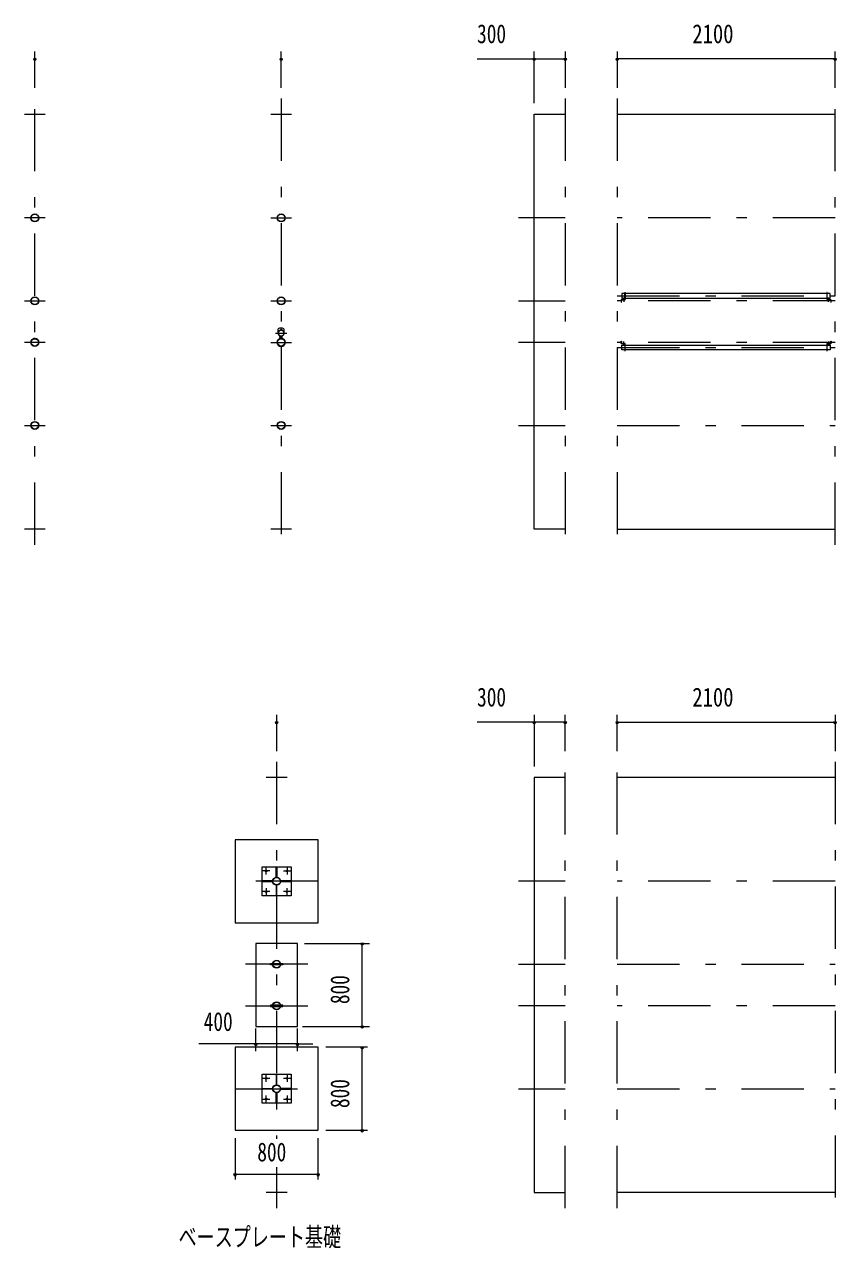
# Model space of a CAD drawing. Units: millimetres, scale not verified. Extents: x -32469 to 32469, y -14700 to 14700.
# Drawn here: x -27809 to -19984, y -11328 to 472 of the extents above; entities that cross this region are included whole.
import ezdxf
from ezdxf.enums import TextEntityAlignment as Align

# ---------------------------------------------------------------- set-up
doc = ezdxf.new("R2010")
doc.units = ezdxf.units.MM
doc.header["$LTSCALE"] = 50
doc.linetypes.add('USER3', pattern=[24, 12, -5, 2, -5])
for name, color, linetype, lineweight in [('0-2_1-0BOLD', 7, 'Continuous', 18), ('0-3_1-2CENTER', 3, 'USER3', 18), ('0-4_1-4THIN', 4, 'Continuous', 18), ('0-5_1-5DIM', 3, 'Continuous', 18)]:
    doc.layers.add(name, color=color, linetype=linetype, lineweight=lineweight)
doc.styles.add('ＭＳ ゴシック', font='')
doc.styles.get('ＭＳ ゴシック').set_extended_font_data('MS Gothic')

msp = doc.modelspace()

# ---------------------------------------------------------------- linework, layer by layer
at = {"layer": '0-2_1-0BOLD'}
for p, q in [((-27809.14, -392.46), (-27609.14, -392.46)), ((-25435.94, -392.46), (-25235.94, -392.46)), ((-22097.96, -392.46), (-19997.96, -392.46)), ((-20076.11, -2121.96), (-22019.81, -2121.96)), ((-22025.01, -2179.26), (-22054.61, -2179.26)), ((-22054.61, -2182.46), (-22025.01, -2182.46)), ((-22051.86, -2164.66), (-22023.01, -2164.66)), ((-22019.81, -2164.66), (-20076.11, -2164.66)), ((-20041.31, -2179.26), (-20070.91, -2179.26)), ((-20070.91, -2182.46), (-20041.31, -2182.46)), ((-25363.44, -2492.94), (-25363.44, -2463.13)), ((-25308.44, -2463.13), (-25308.44, -2492.94)), ((-25348.14, -2540.13), (-25347.14, -2539.13)), ((-25348.14, -2540.13), (-25348.14, -2544.13)), ((-25347.14, -2545.13), (-25348.14, -2544.13)), ((-25347.14, -2545.13), (-25347.14, -2539.13)), ((-25347.14, -2539.13), (-25346.04, -2539.13)), ((-25347.14, -2545.13), (-25346.04, -2545.13)), ((-25346.04, -2537.23), (-25345.53, -2536.36)), ((-25346.04, -2547.03), (-25346.04, -2537.23)), ((-25345.53, -2536.36), (-25341.04, -2536.36)), ((-25345.53, -2539.25), (-25341.04, -2539.25)), ((-25345.53, -2545.02), (-25341.04, -2545.02)), ((-25341.04, -2548.23), (-25341.04, -2536.03)), ((-25339.54, -2536.03), (-25341.04, -2536.03)), ((-25341.04, -2542.13), (-25339.54, -2540.63)), ((-25339.54, -2542.13), (-25341.04, -2543.63)), ((-25339.54, -2548.23), (-25341.04, -2548.23)), ((-25339.54, -2532.2), (-25339.54, -2551.97)), ((-25337.94, -2532.2), (-25337.94, -2551.97)), ((-25337.94, -2539.13), (-25333.94, -2539.13)), ((-25337.94, -2545.13), (-25333.94, -2545.13)), ((-25333.94, -2532.2), (-25333.94, -2551.97)), ((-25332.34, -2532.2), (-25332.34, -2551.97)), ((-25330.74, -2535.88), (-25332.34, -2535.88)), ((-25330.74, -2548.38), (-25332.34, -2548.38)), ((-25330.74, -2548.38), (-25330.74, -2535.88)), ((-25327.24, -2536.36), (-25330.74, -2536.36)), ((-25327.24, -2539.25), (-25330.74, -2539.25)), ((-25327.24, -2545.02), (-25330.74, -2545.02)), ((-25326.74, -2537.23), (-25327.24, -2536.36)), ((-25326.74, -2547.03), (-25326.74, -2537.23)), ((-22054.61, -2602.46), (-22025.01, -2602.46)), ((-22025.01, -2605.66), (-22054.61, -2605.66)), ((-22019.81, -2620.26), (-20076.11, -2620.26)), ((-20076.11, -2662.96), (-22019.81, -2662.96)), ((-20041.31, -2602.46), (-20070.91, -2602.46)), ((-20070.91, -2605.66), (-20041.31, -2605.66)), ((-27609.14, -4392.46), (-27809.14, -4392.46)), ((-25235.94, -4392.46), (-25435.94, -4392.46)), ((-22097.96, -4392.45), (-19997.96, -4392.45)), ((-25279.41, -6787.46), (-25479.41, -6787.46)), ((-19997.96, -6787.46), (-22097.96, -6787.46)), ((-25437.55, -7784.46), (-25437.55, -7790.46)), ((-25376.4, -7729.31), (-25382.4, -7729.31)), ((-25321.25, -7790.46), (-25321.25, -7784.46)), ((-25382.41, -7845.61), (-25376.41, -7845.61)), ((-25417.08, -8593.46), (-25439.4, -8593.46)), ((-25414.24, -8581.46), (-25344.57, -8581.46)), ((-25344.57, -8593.46), (-25414.24, -8593.46)), ((-25579.41, -8787.46), (-25579.41, -9187.46)), ((-25344.57, -8981.46), (-25414.24, -8981.46)), ((-25414.24, -8993.46), (-25344.57, -8993.46)), ((-25341.73, -8993.46), (-25319.4, -8993.46)), ((-25437.55, -9790.46), (-25437.55, -9784.46)), ((-25382.4, -9729.31), (-25376.4, -9729.31)), ((-25321.25, -9784.46), (-25321.25, -9790.46)), ((-25376.41, -9845.61), (-25382.41, -9845.61)), ((-25279.41, -10787.46), (-25479.41, -10787.46)), ((-19997.96, -10787.46), (-22097.96, -10787.46))]:
    msp.add_line(p, q, dxfattribs=at)
for points in [[(-22597.96, -4392.45), (-22897.95, -4392.45), (-22897.95, -392.46), (-22597.96, -392.46)], [(-22023.01, -2121.96), (-22051.86, -2121.96), (-22051.86, -2164.66)], [(-22023.01, -2177.26), (-22023.01, -2111.46), (-22019.81, -2111.46), (-22019.81, -2177.26)], [(-20072.91, -2177.26), (-20072.91, -2111.46), (-20076.11, -2111.46), (-20076.11, -2177.26)], [(-20072.91, -2164.66), (-20044.06, -2164.66), (-20044.06, -2121.96), (-20072.91, -2121.96)], [(-22059.81, -2184.46), (-22059.81, -2204.46), (-22056.61, -2204.46), (-22056.61, -2184.46)], [(-20039.31, -2184.46), (-20039.31, -2204.46), (-20036.11, -2204.46), (-20036.11, -2184.46)], [(-25346.04, -2547.03), (-25345.53, -2547.91), (-25341.04, -2547.91)], [(-25326.74, -2547.03), (-25327.24, -2547.91), (-25330.74, -2547.91)], [(-22059.81, -2600.46), (-22059.81, -2580.46), (-22056.61, -2580.46), (-22056.61, -2600.46)], [(-20039.31, -2600.46), (-20039.31, -2580.46), (-20036.11, -2580.46), (-20036.11, -2600.46)], [(-22023.01, -2662.96), (-22051.86, -2662.96), (-22051.86, -2620.26), (-22023.01, -2620.26)], [(-22023.01, -2607.66), (-22023.01, -2673.46), (-22019.81, -2673.46), (-22019.81, -2607.66)], [(-20076.11, -2607.66), (-20076.11, -2673.46), (-20072.91, -2673.46), (-20072.91, -2607.66)], [(-20072.91, -2620.26), (-20044.06, -2620.26), (-20044.06, -2662.96), (-20072.91, -2662.96)], [(-22597.96, -6787.46), (-22897.95, -6787.46), (-22897.95, -10787.46), (-22597.96, -10787.46)], [(-25179.4, -8787.46), (-25179.4, -8387.46), (-25579.41, -8387.46), (-25579.41, -8787.46)], [(-25439.4, -8593.46), (-25439.4, -8581.46), (-25417.08, -8581.46)], [(-25341.73, -8581.46), (-25319.4, -8581.46), (-25319.4, -8593.46), (-25341.73, -8593.46)], [(-25579.41, -9187.46), (-25179.4, -9187.46), (-25179.4, -8787.46)], [(-25417.08, -8981.46), (-25439.4, -8981.46), (-25439.4, -8993.46), (-25417.08, -8993.46)], [(-25319.4, -8993.46), (-25319.4, -8981.46), (-25341.73, -8981.46)]]:
    msp.add_lwpolyline(points, dxfattribs=at)
for points in [[(-24979.41, -8187.46), (-24979.41, -7387.46), (-25779.41, -7387.46), (-25779.41, -8187.46)], [(-25239.4, -7927.46), (-25519.4, -7927.46), (-25519.4, -7647.46), (-25239.4, -7647.46)], [(-25376.4, -7749.31), (-25382.4, -7749.31), (-25382.4, -7649.31), (-25376.4, -7649.31)], [(-25417.55, -7784.46), (-25517.55, -7784.46), (-25517.55, -7790.46), (-25417.55, -7790.46)], [(-25241.26, -7790.46), (-25241.26, -7784.46), (-25341.25, -7784.46), (-25341.25, -7790.46)], [(-25382.41, -7825.61), (-25382.41, -7925.61), (-25376.41, -7925.61), (-25376.41, -7825.61)], [(-24979.41, -10187.46), (-24979.41, -9387.46), (-25779.41, -9387.46), (-25779.41, -10187.46)], [(-25519.4, -9927.46), (-25519.4, -9647.46), (-25239.4, -9647.46), (-25239.4, -9927.46)], [(-25382.4, -9749.31), (-25376.4, -9749.31), (-25376.4, -9649.31), (-25382.4, -9649.31)], [(-25517.55, -9790.46), (-25517.55, -9784.46), (-25417.55, -9784.46), (-25417.55, -9790.46)], [(-25341.25, -9784.46), (-25341.25, -9790.46), (-25241.26, -9790.46), (-25241.26, -9784.46)], [(-25376.41, -9825.61), (-25376.41, -9925.61), (-25382.41, -9925.61), (-25382.41, -9825.61)]]:
    msp.add_lwpolyline(points, close=True, dxfattribs=at)
for centre, radius in [((-27709.14, -1392.46), 38.15), ((-27709.14, -1392.46), 35.35), ((-25335.94, -1392.46), 38.15), ((-25335.94, -1392.46), 35.35), ((-27709.14, -2192.46), 38.15), ((-27709.14, -2192.46), 35.35), ((-25335.94, -2192.46), 38.15), ((-25335.94, -2192.46), 35.35), ((-25335.94, -2471.11), 2.25), ((-27709.14, -2592.46), 38.15), ((-27709.14, -2592.46), 38.15), ((-27709.14, -2592.46), 35.35), ((-27709.14, -2592.46), 35.35), ((-27709.14, -2592.46), 35.35), ((-25335.94, -2592.46), 38.15), ((-25335.94, -2592.46), 38.15), ((-25335.94, -2592.46), 35.35), ((-25335.94, -2592.46), 35.35), ((-25335.94, -2592.46), 35.35), ((-25335.94, -2634.46), 2.25), ((-27709.14, -3392.46), 38.15), ((-27709.14, -3392.46), 35.35), ((-25335.94, -3392.46), 38.15), ((-25335.94, -3392.46), 35.35), ((-25479.4, -7687.46), 8), ((-25379.4, -7787.46), 38.15), ((-25379.4, -7787.46), 35.35), ((-25279.41, -7687.46), 8), ((-25479.4, -7887.46), 8), ((-25279.41, -7887.46), 8), ((-25379.4, -8587.46), 38.15), ((-25379.4, -8587.46), 35.35), ((-25379.4, -8987.46), 38.15), ((-25379.4, -8987.46), 35.35), ((-25479.4, -9687.46), 8), ((-25379.4, -9787.46), 38.15), ((-25379.4, -9787.46), 35.35), ((-25279.41, -9687.46), 8), ((-25479.4, -9887.46), 8), ((-25279.41, -9887.46), 8)]:
    msp.add_circle(centre, radius, dxfattribs=at)
for centre, radius, start, end in [((-22054.61, -2184.46), 5.2, 90, 180), ((-22054.61, -2184.46), 2, 90, 180), ((-22025.01, -2177.26), 2, 270, 0), ((-22025.01, -2177.26), 5.2, 270, 0), ((-20070.91, -2177.26), 5.2, 180, 270), ((-20070.91, -2177.26), 2, 180, 270), ((-20041.31, -2184.46), 5.2, 0, 90), ((-20041.31, -2184.46), 2, 0, 90), ((-25335.94, -2502.46), 29.1, 95.92893, 261.20939), ((-25335.94, -2498.63), 44.9, 52.23546, 127.76454), ((-25335.94, -2502.46), 27.5, 278.79061, 261.20939), ((-25335.94, -2519.86), 44.9, 109.58864, 127.76454), ((-25335.94, -2471.11), 3.85, 321.32902, 270), ((-25335.94, -2502.46), 29.1, 278.79061, 90), ((-25335.94, -2519.86), 44.9, 52.23546, 70.41136), ((-27709.14, -2592.46), 38.15, 43.27118, 125.40654), ((-25335.94, -2592.46), 39.75, 96.48156, 265.61812), ((-25335.94, -2592.46), 38.15, 43.27118, 125.40654), ((-25343.72, -2537.8), 2.32, 180, 218.54623), ((-25337.53, -2542.13), 8.51, 160.17088, 199.83133), ((-25343.72, -2546.46), 2.32, 141.46857, 180), ((-25340.54, -2551.97), 1, 276.48156, 0), ((-25340.54, -2532.2), 1, 0, 81.20939), ((-25340.54, -2551.97), 2.6, 276.48156, 0), ((-25340.54, -2532.2), 2.6, 0, 81.20939), ((-25335.94, -2592.46), 39.75, 270, 83.51844), ((-25331.34, -2532.2), 2.6, 98.79061, 180), ((-25331.34, -2551.97), 2.6, 180, 263.51844), ((-25331.34, -2532.2), 1, 98.79061, 180), ((-25331.34, -2551.97), 1, 180, 263.51844), ((-25329.06, -2546.46), 2.32, 0, 38.53143), ((-25329.05, -2537.8), 2.32, 321.45377, 0), ((-25335.25, -2542.13), 8.51, 340.16867, 19.82912), ((-25335.94, -2634.46), 3.85, 90, 37.92249), ((-22054.61, -2600.46), 5.2, 180, 270), ((-22054.61, -2600.46), 2, 180, 270), ((-22025.01, -2607.66), 5.2, 0, 90), ((-22025.01, -2607.66), 2, 0, 90), ((-20070.91, -2607.66), 5.2, 90, 180), ((-20070.91, -2607.66), 2, 90, 180), ((-20041.31, -2600.46), 2, 270, 0), ((-20041.31, -2600.46), 5.2, 270, 0)]:
    msp.add_arc(centre, radius, start, end, dxfattribs=at)
at = {"layer": '0-3_1-2CENTER'}
for p, q in [((-27709.14, -4542.46), (-27709.14, -242.46)), ((-25335.94, -242.46), (-25335.94, -4542.46)), ((-22597.96, -242.46), (-22597.96, -4542.46)), ((-22097.96, -242.46), (-22097.96, -4542.46)), ((-19997.96, -4542.46), (-19997.96, -242.46)), ((-27609.14, -1392.46), (-27809.14, -1392.46)), ((-25435.94, -1392.46), (-25235.94, -1392.46)), ((-22597.96, -1392.46), (-23047.95, -1392.46)), ((-19997.96, -1392.46), (-22097.96, -1392.46)), ((-27809.14, -2192.46), (-27609.14, -2192.46)), ((-25435.94, -2192.46), (-25235.94, -2192.46)), ((-23047.96, -2192.46), (-22597.96, -2192.46)), ((-22097.96, -2143.31), (-19997.96, -2143.31)), ((-19997.96, -2192.46), (-22097.96, -2192.46)), ((-22034.81, -2159.66), (-22034.81, -2201.46)), ((-20061.11, -2201.46), (-20061.11, -2159.66)), ((-25329.09, -2471.11), (-25342.79, -2471.11)), ((-27609.14, -2592.46), (-27809.14, -2592.46)), ((-25435.94, -2592.46), (-25235.94, -2592.46)), ((-25390.94, -2502.46), (-25280.94, -2502.46)), ((-25323.74, -2542.13), (-25351.14, -2542.13)), ((-22597.96, -2592.46), (-23047.96, -2592.46)), ((-19997.96, -2592.46), (-22097.96, -2592.46)), ((-22034.81, -2625.26), (-22034.81, -2583.46)), ((-20061.11, -2583.46), (-20061.11, -2625.26)), ((-25329.09, -2634.46), (-25342.79, -2634.46)), ((-22097.96, -2641.61), (-19997.96, -2641.61)), ((-27809.14, -3392.46), (-27609.14, -3392.46)), ((-25435.94, -3392.46), (-25235.94, -3392.46)), ((-23047.95, -3392.46), (-22597.96, -3392.46)), ((-22097.96, -3392.46), (-19997.96, -3392.46)), ((-25379.4, -6637.46), (-25379.4, -10269.59)), ((-22597.96, -10937.46), (-22597.96, -6637.46)), ((-22097.96, -10937.46), (-22097.96, -6637.46)), ((-19997.96, -6637.46), (-19997.96, -10937.46)), ((-25479.4, -7721.61), (-25479.4, -7653.31)), ((-25279.41, -7653.31), (-25279.41, -7721.61)), ((-24979.41, -7787.46), (-25779.4, -7787.46)), ((-25445.26, -7687.46), (-25513.55, -7687.46)), ((-25313.55, -7687.46), (-25245.26, -7687.46)), ((-22597.96, -7787.46), (-23047.95, -7787.46)), ((-19997.96, -7787.46), (-22097.96, -7787.46)), ((-25445.26, -7887.46), (-25513.55, -7887.46)), ((-25479.4, -7853.31), (-25479.4, -7921.6)), ((-25245.26, -7887.46), (-25313.55, -7887.46)), ((-25279.41, -7921.6), (-25279.41, -7853.31)), ((-25079.41, -8587.46), (-25679.4, -8587.46)), ((-23047.95, -8587.46), (-22597.96, -8587.46)), ((-22097.96, -8587.46), (-19997.96, -8587.46)), ((-25679.4, -8987.46), (-25079.41, -8987.46)), ((-22597.96, -8987.46), (-23047.95, -8987.46)), ((-19997.96, -8987.46), (-22097.96, -8987.46)), ((-25479.4, -9721.6), (-25479.4, -9653.32)), ((-25279.41, -9653.32), (-25279.41, -9721.6)), ((-25779.4, -9787.46), (-24979.41, -9787.46)), ((-25445.26, -9687.46), (-25513.55, -9687.46)), ((-25245.26, -9687.46), (-25313.55, -9687.46)), ((-23047.95, -9787.46), (-22597.96, -9787.46)), ((-22097.96, -9787.46), (-19997.96, -9787.46)), ((-25513.55, -9887.46), (-25445.26, -9887.46)), ((-25479.4, -9921.6), (-25479.4, -9853.32)), ((-25313.55, -9887.46), (-25245.26, -9887.46)), ((-25279.41, -9853.32), (-25279.41, -9921.6)), ((-25379.4, -10542.46), (-25379.4, -10937.46))]:
    msp.add_line(p, q, dxfattribs=at)
at = {"layer": '0-4_1-4THIN'}
for p, q in [((-25346.04, -2539.93), (-25347.94, -2539.93)), ((-25346.04, -2544.33), (-25347.94, -2544.33)), ((-25333.94, -2539.93), (-25337.94, -2539.93)), ((-25333.94, -2544.33), (-25337.94, -2544.33)), ((-25335.94, -2541.45), (-25335.94, -2548.95)), ((-25335.94, -2541.45), (-25335.94, -2548.95))]:
    msp.add_line(p, q, dxfattribs=at)
at = {"layer": '0-5_1-5DIM'}
for p, q in [((-27695.14, 142.54), (-27723.14, 142.54)), ((-27709.14, -137.46), (-27709.14, 212.54)), ((-25321.94, 142.54), (-25349.94, 142.54)), ((-25335.94, -137.46), (-25335.94, 212.54)), ((-23447.46, 142.54), (-22597.96, 142.54)), ((-22883.96, 142.54), (-22911.96, 142.54)), ((-22897.96, -287.46), (-22897.96, 212.55)), ((-22583.96, 142.54), (-22611.96, 142.54)), ((-22597.96, 212.55), (-22597.96, -137.46)), ((-22083.96, 142.54), (-22111.96, 142.54)), ((-22097.96, 212.55), (-22097.96, -137.46)), ((-19997.96, 142.54), (-22097.96, 142.54)), ((-19983.95, 142.54), (-20011.95, 142.54)), ((-19997.96, -137.46), (-19997.96, 212.55)), ((-25365.4, -6252.46), (-25393.4, -6252.46)), ((-25379.4, -6182.46), (-25379.4, -6532.46)), ((-22597.96, -6252.46), (-23447.46, -6252.46)), ((-22883.96, -6252.46), (-22911.96, -6252.46)), ((-22897.96, -6182.46), (-22897.96, -6682.46)), ((-22583.96, -6252.46), (-22611.96, -6252.46)), ((-22597.96, -6532.46), (-22597.96, -6182.46)), ((-22083.96, -6252.46), (-22111.96, -6252.46)), ((-22097.96, -6532.46), (-22097.96, -6182.46)), ((-22097.96, -6252.46), (-19997.96, -6252.46)), ((-19983.95, -6252.46), (-20011.95, -6252.46)), ((-19997.96, -6182.46), (-19997.96, -6532.46)), ((-25109.4, -8387.46), (-24484.41, -8387.46)), ((-24540.41, -8387.46), (-24568.41, -8387.46)), ((-24554.41, -9187.46), (-24554.41, -8387.46)), ((-25129.41, -9187.46), (-24484.41, -9187.46)), ((-24540.41, -9187.46), (-24568.41, -9187.46)), ((-25579.41, -9425.12), (-25579.41, -9206.2)), ((-25179.41, -9425.12), (-25179.41, -9206.2)), ((-25579.41, -9355.12), (-26128.91, -9355.12)), ((-25565.41, -9355.12), (-25593.41, -9355.12)), ((-25179.41, -9355.12), (-25579.41, -9355.12)), ((-25165.41, -9355.12), (-25193.41, -9355.12)), ((-25179.41, -9355.12), (-25030.5, -9355.12)), ((-24504.41, -9387.46), (-24904.41, -9387.46)), ((-24540.41, -9387.46), (-24568.41, -9387.46)), ((-24554.41, -10187.46), (-24554.41, -9387.46)), ((-25779.41, -10262.46), (-25779.41, -10662.46)), ((-24979.41, -10662.46), (-24979.41, -10262.46)), ((-24904.41, -10187.46), (-24504.41, -10187.46)), ((-24540.41, -10187.46), (-24568.41, -10187.46)), ((-25765.41, -10612.46), (-25793.41, -10612.46)), ((-25779.41, -10612.46), (-24979.41, -10612.46)), ((-24965.41, -10612.46), (-24993.41, -10612.46))]:
    msp.add_line(p, q, dxfattribs=at)
for centre in [(-27709.14, 142.54), (-25335.94, 142.54), (-22897.96, 142.54), (-22597.96, 142.54), (-22097.96, 142.54), (-19997.95, 142.54), (-25379.4, -6252.46), (-22897.96, -6252.46), (-22597.96, -6252.46), (-22097.96, -6252.46), (-19997.95, -6252.46), (-24554.41, -8387.46), (-24554.41, -9187.46), (-25579.41, -9355.12), (-25179.41, -9355.12), (-24554.41, -9387.46), (-24554.41, -10187.46), (-25779.41, -10612.46), (-24979.41, -10612.46)]:
    msp.add_arc(centre, 14, 180, 0, dxfattribs=at)

# ---------------------------------------------------------------- texts
at = {"layer": '0-5_1-5DIM', "color": 7, "style": 'ＭＳ ゴシック'}
for s, width, p in [('300', 0.75, (-23447.46, 237.41)), ('2100', 0.8, (-21373.46, 237.41)), ('300', 0.75, (-23447.46, -6157.59)), ('2100', 0.8, (-21373.46, -6157.59)), ('400', 0.75, (-26081.83, -9285.12)), ('800', 0.75, (-25565.41, -10542.46)), ('ベースプレート基礎', 0.7, (-26324.4, -11362.59))]:
    msp.add_text(s, height=182.3, dxfattribs=dict(at, width=width)).set_placement(p, align=Align.BOTTOM_LEFT)
at = {"layer": '0-5_1-5DIM', "color": 7, "style": 'ＭＳ ゴシック', "width": 0.75}
for p in [(-24624.41, -8971.43), (-24624.41, -9973.46)]:
    msp.add_text('800', height=182.3, rotation=90, dxfattribs=at).set_placement(p, align=Align.BOTTOM_LEFT)

doc.saveas('drawing.dxf')
